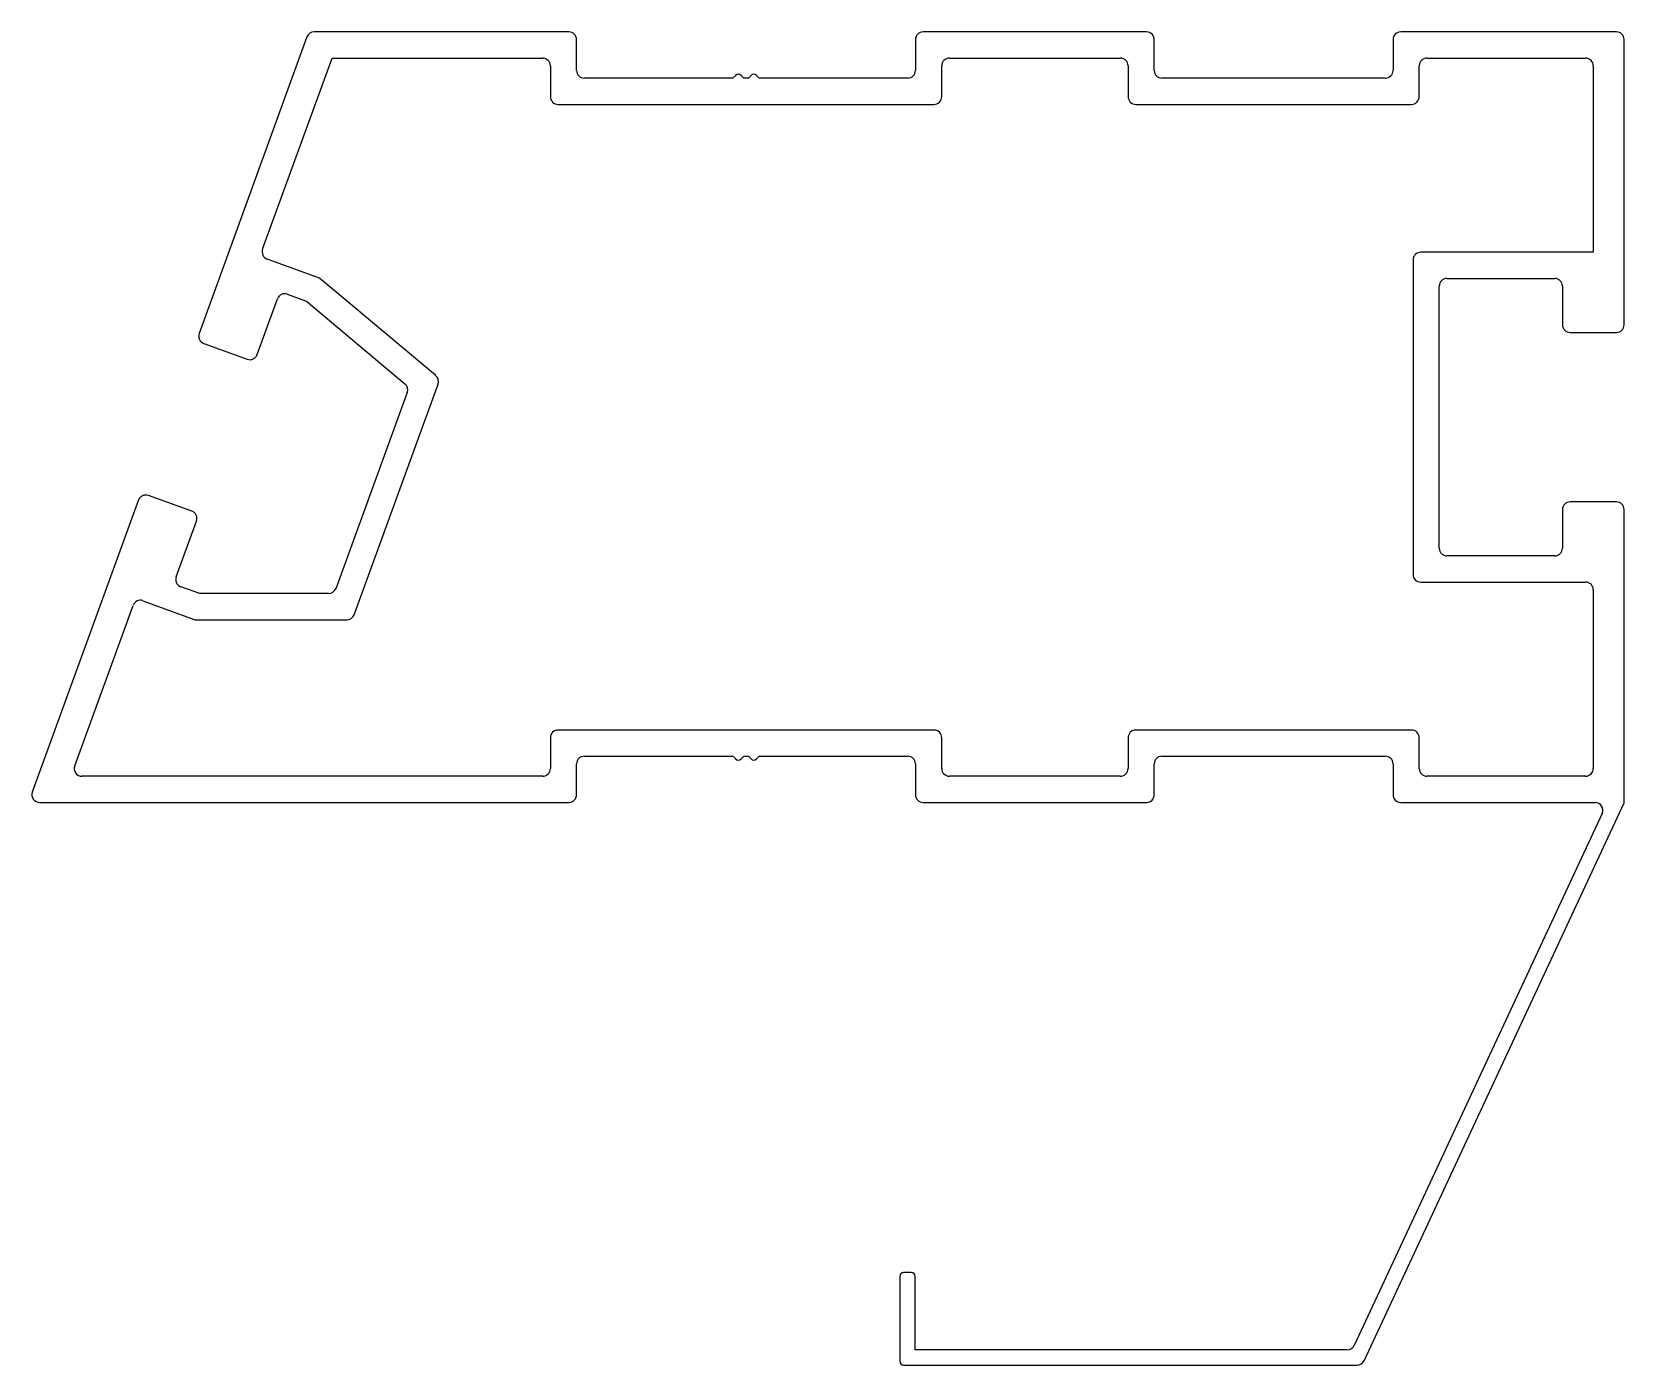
# Model space of a CAD drawing. Extents: x 1438 to 1541, y 2164 to 2250.
import ezdxf

# ---------------------------------------------------------------- set-up
doc = ezdxf.new("R2010")
doc.units = 0
doc.layers.get('0').update_dxf_attribs({"linetype": 'CONTINUOUS'})

msp = doc.modelspace()

# ---------------------------------------------------------------- linework, layer by layer
for p, q in [((1455.66, 2249.7), (1448.66, 2230.46)), ((1472.66, 2250.03), (1456.13, 2250.03)), ((1473.16, 2247.53), (1473.16, 2249.53)), ((1495.16, 2249.53), (1495.16, 2247.53)), ((1510.16, 2250.03), (1495.66, 2250.03)), ((1510.66, 2247.53), (1510.66, 2249.53)), ((1526.16, 2249.53), (1526.16, 2247.53)), ((1540.66, 2250.03), (1526.66, 2250.03)), ((1541.16, 2231.03), (1541.16, 2249.53)), ((1452.78, 2235.93), (1457.29, 2248.33)), ((1457.29, 2248.33), (1470.96, 2248.33)), ((1497.36, 2248.33), (1508.46, 2248.33)), ((1528.36, 2248.33), (1538.66, 2248.33)), ((1471.46, 2247.83), (1471.46, 2245.83)), ((1483.49, 2247.21), (1483.31, 2247.03)), ((1484.02, 2247.03), (1483.84, 2247.21)), ((1484.49, 2247.21), (1484.31, 2247.03)), ((1485.02, 2247.03), (1484.84, 2247.21)), ((1496.86, 2245.83), (1496.86, 2247.83)), ((1508.96, 2247.83), (1508.96, 2245.83)), ((1527.86, 2245.83), (1527.86, 2247.83)), ((1539.16, 2247.83), (1539.16, 2235.73)), ((1483.31, 2247.03), (1473.66, 2247.03)), ((1484.31, 2247.03), (1484.02, 2247.03)), ((1494.66, 2247.03), (1485.02, 2247.03)), ((1525.66, 2247.03), (1511.16, 2247.03)), ((1471.96, 2245.33), (1496.36, 2245.33)), ((1509.46, 2245.33), (1527.36, 2245.33)), ((1456.48, 2234.05), (1453.08, 2235.29)), ((1527.46, 2235.23), (1527.46, 2214.83)), ((1539.16, 2235.73), (1527.96, 2235.73)), ((1464.02, 2227.73), (1456.48, 2234.05)), ((1529.66, 2234.03), (1536.66, 2234.03)), ((1452.42, 2229.09), (1453.74, 2232.71)), ((1454.38, 2233.01), (1455.62, 2232.56)), ((1529.16, 2216.53), (1529.16, 2233.53)), ((1537.16, 2233.53), (1537.16, 2231.03)), ((1455.62, 2232.56), (1462.02, 2227.19)), ((1448.96, 2229.82), (1451.78, 2228.79)), ((1537.66, 2230.53), (1540.66, 2230.53)), ((1462.17, 2226.64), (1457.53, 2213.9)), ((1458.72, 2212.2), (1464.17, 2227.17)), ((1444.73, 2219.66), (1437.83, 2200.7)), ((1448.19, 2218.93), (1445.37, 2219.95)), ((1540.66, 2219.53), (1537.66, 2219.53)), ((1447.17, 2214.67), (1448.49, 2218.29)), ((1537.16, 2219.03), (1537.16, 2216.53)), ((1541.16, 2200.01), (1541.16, 2219.03)), ((1536.66, 2216.03), (1529.66, 2216.03)), ((1527.96, 2214.33), (1538.66, 2214.33)), ((1445.01, 2213.11), (1448.41, 2211.88)), ((1448.71, 2213.58), (1447.47, 2214.03)), ((1457.06, 2213.58), (1448.71, 2213.58)), ((1539.16, 2213.83), (1539.16, 2202.23)), ((1440.58, 2202.4), (1444.37, 2212.82)), ((1448.41, 2211.88), (1458.25, 2211.88)), ((1471.46, 2204.23), (1471.46, 2202.23)), ((1496.36, 2204.73), (1471.96, 2204.73)), ((1496.86, 2202.23), (1496.86, 2204.23)), ((1508.96, 2204.23), (1508.96, 2202.23)), ((1527.36, 2204.73), (1509.46, 2204.73)), ((1527.86, 2202.23), (1527.86, 2204.23)), ((1473.66, 2203.03), (1483.31, 2203.03)), ((1483.31, 2203.03), (1483.49, 2202.86)), ((1483.84, 2202.86), (1484.02, 2203.03)), ((1484.02, 2203.03), (1484.31, 2203.03)), ((1484.31, 2203.03), (1484.49, 2202.86)), ((1484.84, 2202.86), (1485.02, 2203.03)), ((1485.02, 2203.03), (1494.66, 2203.03)), ((1511.16, 2203.03), (1525.66, 2203.03)), ((1470.96, 2201.73), (1441.05, 2201.73)), ((1473.16, 2200.53), (1473.16, 2202.53)), ((1495.16, 2202.53), (1495.16, 2200.53)), ((1508.46, 2201.73), (1497.36, 2201.73)), ((1510.66, 2200.53), (1510.66, 2202.53)), ((1526.16, 2202.53), (1526.16, 2200.53)), ((1538.66, 2201.73), (1528.36, 2201.73)), ((1438.3, 2200.03), (1472.66, 2200.03)), ((1495.66, 2200.03), (1510.16, 2200.03)), ((1524.28, 2163.8), (1541.16, 2200.01)), ((1526.66, 2200.03), (1539.28, 2200.03)), ((1539.74, 2199.32), (1523.64, 2164.8)), ((1494.14, 2169.27), (1494.14, 2163.77)), ((1494.89, 2169.52), (1494.39, 2169.52)), ((1495.14, 2164.52), (1495.14, 2169.27)), ((1523.19, 2164.52), (1495.14, 2164.52)), ((1494.39, 2163.52), (1523.83, 2163.52))]:
    msp.add_line(p, q)
for centre, radius, start, end in [((1456.13, 2249.53), 0.5, 90, 160), ((1472.66, 2249.53), 0.5, 0, 90), ((1495.66, 2249.53), 0.5, 90, 180), ((1510.16, 2249.53), 0.5, 0, 90), ((1526.66, 2249.53), 0.5, 90, 180), ((1540.66, 2249.53), 0.5, 0, 90), ((1470.96, 2247.83), 0.5, 360, 90), ((1497.36, 2247.83), 0.5, 90, 180), ((1508.46, 2247.83), 0.5, 360, 90), ((1528.36, 2247.83), 0.5, 90, 180), ((1538.66, 2247.83), 0.5, 0, 90), ((1473.66, 2247.53), 0.5, 180, 270), ((1483.66, 2247.03), 0.25, 45, 134.9991), ((1484.66, 2247.03), 0.25, 45.0009, 135), ((1494.66, 2247.53), 0.5, 270, 0), ((1511.16, 2247.53), 0.5, 180, 270), ((1525.66, 2247.53), 0.5, 270, 0), ((1471.96, 2245.83), 0.5, 180, 270), ((1496.36, 2245.83), 0.5, 270, 0), ((1509.46, 2245.83), 0.5, 180, 270), ((1527.36, 2245.83), 0.5, 270, 0), ((1453.25, 2235.76), 0.5, 160, 250), ((1527.96, 2235.23), 0.5, 90, 180), ((1529.66, 2233.53), 0.5, 90, 180), ((1536.66, 2233.53), 0.5, 0, 90), ((1454.21, 2232.54), 0.5, 70, 160), ((1537.66, 2231.03), 0.5, 180, 270), ((1540.66, 2231.03), 0.5, 270, 0), ((1449.13, 2230.29), 0.5, 160, 250), ((1451.95, 2229.26), 0.5, 250, 340), ((1463.7, 2227.34), 0.5, 340, 50), ((1461.7, 2226.81), 0.5, 340, 50), ((1445.2, 2219.48), 0.5, 70, 160), ((1537.66, 2219.03), 0.5, 90, 180), ((1540.66, 2219.03), 0.5, 0, 90), ((1448.02, 2218.46), 0.5, 340, 70), ((1529.66, 2216.53), 0.5, 180, 270), ((1536.66, 2216.53), 0.5, 270, 0), ((1447.64, 2214.5), 0.5, 160, 250), ((1527.96, 2214.83), 0.5, 180, 270), ((1538.66, 2213.83), 0.5, 0, 90), ((1444.84, 2212.65), 0.5, 70, 160), ((1457.06, 2214.08), 0.5, 270, 340), ((1458.25, 2212.38), 0.5, 270, 340), ((1471.96, 2204.23), 0.5, 90, 180), ((1496.36, 2204.23), 0.5, 0, 90), ((1509.46, 2204.23), 0.5, 90, 180), ((1527.36, 2204.23), 0.5, 0, 90), ((1473.66, 2202.53), 0.5, 90, 180), ((1483.66, 2203.03), 0.25, 225.0009, 315), ((1484.66, 2203.03), 0.25, 225, 314.9991), ((1494.66, 2202.53), 0.5, 0, 90), ((1511.16, 2202.53), 0.5, 90, 180), ((1525.66, 2202.53), 0.5, 0, 90), ((1441.05, 2202.23), 0.5, 160, 270), ((1470.96, 2202.23), 0.5, 270, 0), ((1497.36, 2202.23), 0.5, 180, 270), ((1508.46, 2202.23), 0.5, 270, 0), ((1528.36, 2202.23), 0.5, 180, 270), ((1538.66, 2202.23), 0.5, 270, 0), ((1438.3, 2200.53), 0.5, 160, 270), ((1472.66, 2200.53), 0.5, 270, 360), ((1495.66, 2200.53), 0.5, 180, 270), ((1510.16, 2200.53), 0.5, 270, 360), ((1526.66, 2200.53), 0.5, 180, 270), ((1539.28, 2199.53), 0.5, 335, 90), ((1494.39, 2169.27), 0.25, 90, 180), ((1494.89, 2169.27), 0.25, 0, 90), ((1523.19, 2165.02), 0.5, 270, 335), ((1494.39, 2163.77), 0.25, 180, 270), ((1523.83, 2164.02), 0.5, 270, 335)]:
    msp.add_arc(centre, radius, start, end)

doc.saveas('drawing.dxf')
